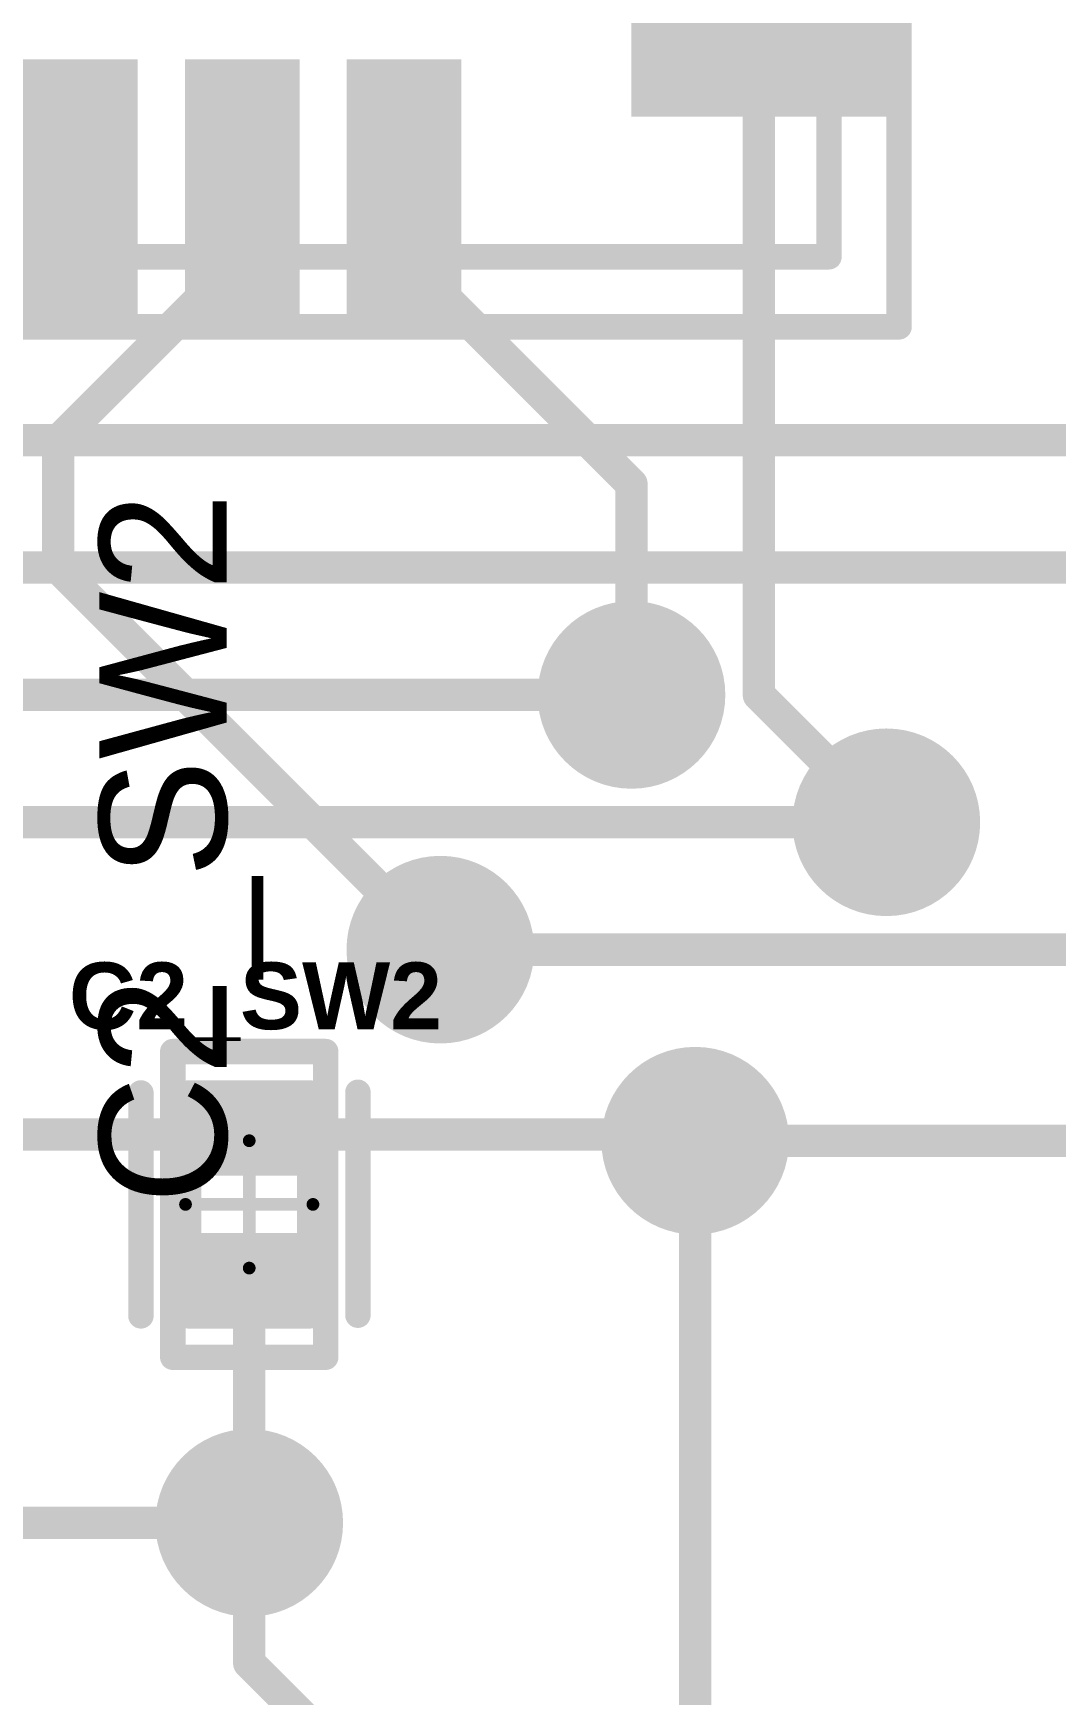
# Model space of a CAD drawing. Header units: inches. Extents: x 0 to 5429, y 0 to 5429.
# Drawn here: x 41.8 to 49.83, y 15.65 to 28.7 of the extents above; entities that cross this region are included whole.
import ezdxf

# ---------------------------------------------------------------- set-up
doc = ezdxf.new("R2010")
doc.units = ezdxf.units.IN
for name, color, linetype in [('Bottom Layer', 5, 'Continuous'), ('Bottom Solder', 6, 'Continuous'), ('GND', 16, 'Continuous'), ('Top 3D Body', 56, 'Continuous'), ('Top Assembly', 56, 'Continuous'), ('Top Component Center', 56, 'Continuous'), ('Top Courtyard', 56, 'Continuous'), ('Top Layer', 1, 'Continuous'), ('Top Overlay', 2, 'Continuous'), ('Top Paste', 8, 'Continuous'), ('Top Solder', 216, 'Continuous'), ('VDD', 76, 'Continuous'), ('Via Holes', 16, 'Continuous')]:
    doc.layers.add(name, color=color, linetype=linetype)
doc.styles.add('Arial', font='', dxfattribs={"height": 0.2})
doc.styles.add('Arial_Bold', font='', dxfattribs={"height": 0.2})
doc.styles.get('Arial').set_extended_font_data('Arial')
doc.styles.get('Arial_Bold').set_extended_font_data('Arial', bold=True)

# ---------------------------------------------------------------- blocks, each defined once
blk = doc.blocks.new('FP_ESP32_WROOM_32D_MFG_26')
at = {"layer": 'Top Layer'}
for points in [[(7.499979919999999, -10.79998983), (9.499981, -10.79998983), (9.499981, -11.69999057), (7.499979919999999, -11.69999057)], [(2.72502249, -11.24998766), (3.62502323, -11.24998766), (3.62502323, -13.24998874), (2.72502249, -13.24998874)], [(3.995022489999999, -11.24998766), (4.89502323, -11.24998766), (4.89502323, -13.24998874), (3.995022489999999, -13.24998874)], [(5.26502249, -11.24998766), (6.16502323, -11.24998766), (6.16502323, -13.24998874), (5.26502249, -13.24998874)]]:
    blk.add_hatch(color=1, dxfattribs=at).paths.add_polyline_path(points)
at = {"layer": 'Top Paste'}
for points in [[(7.499979919999999, -10.79998983), (9.499981, -10.79998983), (9.499981, -11.69999057), (7.499979919999999, -11.69999057)], [(2.72502249, -11.24998766), (3.62502323, -11.24998766), (3.62502323, -13.24998874), (2.72502249, -13.24998874)], [(3.995022489999999, -11.24998766), (4.89502323, -11.24998766), (4.89502323, -13.24998874), (3.995022489999999, -13.24998874)], [(5.26502249, -11.24998766), (6.16502323, -11.24998766), (6.16502323, -13.24998874), (5.26502249, -13.24998874)]]:
    blk.add_hatch(color=8, dxfattribs=at).paths.add_polyline_path(points)
at = {"layer": 'Top Solder'}
for points in [[(7.499979919999999, -10.79998983), (9.499981, -10.79998983), (9.499981, -11.69999057), (7.499979919999999, -11.69999057)], [(2.72502249, -11.24998766), (3.62502323, -11.24998766), (3.62502323, -13.24998874), (2.72502249, -13.24998874)], [(3.995022489999999, -11.24998766), (4.89502323, -11.24998766), (4.89502323, -13.24998874), (3.995022489999999, -13.24998874)], [(5.26502249, -11.24998766), (6.16502323, -11.24998766), (6.16502323, -13.24998874), (5.26502249, -13.24998874)]]:
    blk.add_hatch(color=216, dxfattribs=at).paths.add_polyline_path(points)
at = {"layer": 'Top 3D Body'}
for points in [[(9.04999206, -12.7999998, 0.1999996, 0.1999996, 0), (9.04999206, 12.7999998, 0.1999996, 0.1999996, 0)], [(-9.049997139999999, -12.7999998, 0.1999996, 0.1999996, 0), (9.04999206, -12.7999998, 0.1999996, 0.1999996, 0)]]:
    blk.add_lwpolyline(points, format="xyseb", dxfattribs=at)
blk.add_lwpolyline([(8.99999216, -12.7999998, 0.0999998, 0.0999998, 1), (9.09999196, -12.7999998, 0.0999998, 0.0999998, 1)], format="xyseb", close=True, dxfattribs=at)
blk.add_lwpolyline([(8.99999216, -12.7999998, 0.0999998, 0.0999998, 1), (9.09999196, -12.7999998, 0.0999998, 0.0999998, 1)], format="xyseb", close=True, dxfattribs=at)
at = {"layer": 'Top Assembly'}
for points in [[(9.600003659999999, -13.3500114, 0.1999996, 0.1999996, 0), (9.600003659999999, 12.900025, 0.1999996, 0.1999996, 0)], [(-9.60000874, -13.3500114, 0.1999996, 0.1999996, 0), (9.600003659999999, -13.3500114, 0.1999996, 0.1999996, 0)]]:
    blk.add_lwpolyline(points, format="xyseb", dxfattribs=at)
blk.add_lwpolyline([(9.55000376, -13.3500114, 0.0999998, 0.0999998, 1), (9.65000356, -13.3500114, 0.0999998, 0.0999998, 1)], format="xyseb", close=True, dxfattribs=at)
blk.add_lwpolyline([(9.55000376, -13.3500114, 0.0999998, 0.0999998, 1), (9.65000356, -13.3500114, 0.0999998, 0.0999998, 1)], format="xyseb", close=True, dxfattribs=at)
at = {"layer": 'Top Courtyard'}
for points in [[(9.600003659999999, -13.3500114, 0.1999996, 0.1999996, 0), (9.600003659999999, 12.900025, 0.1999996, 0.1999996, 0)], [(-9.60000874, -13.3500114, 0.1999996, 0.1999996, 0), (9.600003659999999, -13.3500114, 0.1999996, 0.1999996, 0)]]:
    blk.add_lwpolyline(points, format="xyseb", dxfattribs=at)
blk.add_lwpolyline([(9.55000376, -13.3500114, 0.0999998, 0.0999998, 1), (9.65000356, -13.3500114, 0.0999998, 0.0999998, 1)], format="xyseb", close=True, dxfattribs=at)
blk.add_lwpolyline([(9.55000376, -13.3500114, 0.0999998, 0.0999998, 1), (9.65000356, -13.3500114, 0.0999998, 0.0999998, 1)], format="xyseb", close=True, dxfattribs=at)
at = {"layer": 'Top Overlay'}
for points in [[(9.04999206, -12.7999998, 0.1999996, 0.1999996, 0), (9.04999206, -12.0749822, 0.1999996, 0.1999996, 0)], [(6.54001486, -12.7999998, 0.1999996, 0.1999996, 0), (9.04999206, -12.7999998, 0.1999996, 0.1999996, 0)]]:
    blk.add_lwpolyline(points, format="xyseb", dxfattribs=at)
for points in [[(8.99999216, -12.0749822, 0.0999998, 0.0999998, 1), (9.09999196, -12.0749822, 0.0999998, 0.0999998, 1)], [(6.490014959999999, -12.7999998, 0.0999998, 0.0999998, 1), (6.59001476, -12.7999998, 0.0999998, 0.0999998, 1)], [(8.99999216, -12.7999998, 0.0999998, 0.0999998, 1), (9.09999196, -12.7999998, 0.0999998, 0.0999998, 1)], [(8.99999216, -12.7999998, 0.0999998, 0.0999998, 1), (9.09999196, -12.7999998, 0.0999998, 0.0999998, 1)]]:
    blk.add_lwpolyline(points, format="xyseb", close=True, dxfattribs=at)
blk = doc.blocks.new('FP_C0603C_CF_MFG_48')
at = {"layer": 'Top Layer'}
for points in [[(-0.9750120199999999, 0.45001053), (-0.22501098, 0.45001053), (-0.22501098, -0.4499902099999999), (-0.9750120199999999, -0.4499902099999999)], [(0.22498558, 0.45001053), (0.9749866199999999, 0.45001053), (0.9749866199999999, -0.4499902099999999), (0.22498558, -0.4499902099999999)]]:
    blk.add_hatch(color=1, dxfattribs=at).paths.add_polyline_path(points)
at = {"layer": 'Top Paste'}
for points in [[(-0.9750120199999999, 0.45001053), (-0.22501098, 0.45001053), (-0.22501098, -0.4499902099999999), (-0.9750120199999999, -0.4499902099999999)], [(0.22498558, 0.45001053), (0.9749866199999999, 0.45001053), (0.9749866199999999, -0.4499902099999999), (0.22498558, -0.4499902099999999)]]:
    blk.add_hatch(color=8, dxfattribs=at).paths.add_polyline_path(points)
at = {"layer": 'Top Solder'}
for points in [[(-0.9750120199999999, 0.45001053), (-0.22501098, 0.45001053), (-0.22501098, -0.4499902099999999), (-0.9750120199999999, -0.4499902099999999)], [(0.22498558, 0.45001053), (0.9749866199999999, 0.45001053), (0.9749866199999999, -0.4499902099999999), (0.22498558, -0.4499902099999999)]]:
    blk.add_hatch(color=216, dxfattribs=at).paths.add_polyline_path(points)
at = {"layer": 'Top 3D Body'}
for points in [[(-0.8749918999999999, 0.47504096, 0.1999996, 0.1999996, 0), (0.8750173, 0.47504096, 0.1999996, 0.1999996, 0)], [(-0.8749918999999999, 0.47504096, 0.1999996, 0.1999996, 0), (-0.8749918999999999, -0.47496984, 0.1999996, 0.1999996, 0)], [(0.8750173, 0.47504096, 0.1999996, 0.1999996, 0), (0.8750173, -0.47496984, 0.1999996, 0.1999996, 0)], [(-0.8749918999999999, -0.47496984, 0.1999996, 0.1999996, 0), (0.8750173, -0.47496984, 0.1999996, 0.1999996, 0)]]:
    blk.add_lwpolyline(points, format="xyseb", dxfattribs=at)
for points in [[(-0.9249917999999999, 0.47504096, 0.0999998, 0.0999998, 1), (-0.824992, 0.47504096, 0.0999998, 0.0999998, 1)], [(-0.9249917999999999, 0.47504096, 0.0999998, 0.0999998, 1), (-0.824992, 0.47504096, 0.0999998, 0.0999998, 1)], [(0.8250174, 0.47504096, 0.0999998, 0.0999998, 1), (0.9250171999999999, 0.47504096, 0.0999998, 0.0999998, 1)], [(0.8250174, 0.47504096, 0.0999998, 0.0999998, 1), (0.9250171999999999, 0.47504096, 0.0999998, 0.0999998, 1)], [(-0.9249917999999999, -0.47496984, 0.0999998, 0.0999998, 1), (-0.824992, -0.47496984, 0.0999998, 0.0999998, 1)], [(-0.9249917999999999, -0.47496984, 0.0999998, 0.0999998, 1), (-0.824992, -0.47496984, 0.0999998, 0.0999998, 1)], [(0.8250174, -0.47496984, 0.0999998, 0.0999998, 1), (0.9250171999999999, -0.47496984, 0.0999998, 0.0999998, 1)], [(0.8250174, -0.47496984, 0.0999998, 0.0999998, 1), (0.9250171999999999, -0.47496984, 0.0999998, 0.0999998, 1)]]:
    blk.add_lwpolyline(points, format="xyseb", close=True, dxfattribs=at)
at = {"layer": 'Top Assembly'}
for points in [[(-1.2000103, 0.60000896, 0.1999996, 0.1999996, 0), (1.1999849, 0.60000896, 0.1999996, 0.1999996, 0)], [(-1.2000103, 0.60000896, 0.1999996, 0.1999996, 0), (-1.2000103, -0.59998864, 0.1999996, 0.1999996, 0)], [(1.1999849, 0.60000896, 0.1999996, 0.1999996, 0), (1.1999849, -0.59998864, 0.1999996, 0.1999996, 0)], [(-1.2000103, -0.59998864, 0.1999996, 0.1999996, 0), (1.1999849, -0.59998864, 0.1999996, 0.1999996, 0)]]:
    blk.add_lwpolyline(points, format="xyseb", dxfattribs=at)
for points in [[(-1.2500102, 0.60000896, 0.0999998, 0.0999998, 1), (-1.1500104, 0.60000896, 0.0999998, 0.0999998, 1)], [(-1.2500102, 0.60000896, 0.0999998, 0.0999998, 1), (-1.1500104, 0.60000896, 0.0999998, 0.0999998, 1)], [(1.149985, 0.60000896, 0.0999998, 0.0999998, 1), (1.2499848, 0.60000896, 0.0999998, 0.0999998, 1)], [(1.149985, 0.60000896, 0.0999998, 0.0999998, 1), (1.2499848, 0.60000896, 0.0999998, 0.0999998, 1)], [(-1.2500102, -0.59998864, 0.0999998, 0.0999998, 1), (-1.1500104, -0.59998864, 0.0999998, 0.0999998, 1)], [(-1.2500102, -0.59998864, 0.0999998, 0.0999998, 1), (-1.1500104, -0.59998864, 0.0999998, 0.0999998, 1)], [(1.149985, -0.59998864, 0.0999998, 0.0999998, 1), (1.2499848, -0.59998864, 0.0999998, 0.0999998, 1)], [(1.149985, -0.59998864, 0.0999998, 0.0999998, 1), (1.2499848, -0.59998864, 0.0999998, 0.0999998, 1)]]:
    blk.add_lwpolyline(points, format="xyseb", close=True, dxfattribs=at)
at = {"layer": 'Top Component Center'}
for points in [[(-1.27e-05, 0.50003456, 0.0999998, 0.0999998, 0), (-1.27e-05, -0.4999634399999999, 0.0999998, 0.0999998, 0)], [(-0.4999863, 1.016e-05, 0.0999998, 0.0999998, 0), (0.5000117000000001, 1.016e-05, 0.0999998, 0.0999998, 0)]]:
    blk.add_lwpolyline(points, format="xyseb", dxfattribs=at)
for points in [[(-0.02501138, 0.50003456, 0.0499999, 0.0499999, 1), (0.02498597999999999, 0.50003456, 0.0499999, 0.0499999, 1)], [(-0.52498498, 1.016e-05, 0.0499999, 0.0499999, 1), (-0.4749876199999999, 1.016e-05, 0.0499999, 0.0499999, 1)], [(0.47501302, 1.016e-05, 0.0499999, 0.0499999, 1), (0.52501038, 1.016e-05, 0.0499999, 0.0499999, 1)], [(-0.02501138, -0.4999634399999999, 0.0499999, 0.0499999, 1), (0.02498597999999999, -0.4999634399999999, 0.0499999, 0.0499999, 1)]]:
    blk.add_lwpolyline(points, format="xyseb", close=True, dxfattribs=at)
at = {"layer": 'Top Courtyard'}
for points in [[(-1.2000103, 0.60000896, 0.1999996, 0.1999996, 0), (1.1999849, 0.60000896, 0.1999996, 0.1999996, 0)], [(-1.2000103, 0.60000896, 0.1999996, 0.1999996, 0), (-1.2000103, -0.59998864, 0.1999996, 0.1999996, 0)], [(1.1999849, 0.60000896, 0.1999996, 0.1999996, 0), (1.1999849, -0.59998864, 0.1999996, 0.1999996, 0)], [(-1.2000103, -0.59998864, 0.1999996, 0.1999996, 0), (1.1999849, -0.59998864, 0.1999996, 0.1999996, 0)]]:
    blk.add_lwpolyline(points, format="xyseb", dxfattribs=at)
for points in [[(-1.2500102, 0.60000896, 0.0999998, 0.0999998, 1), (-1.1500104, 0.60000896, 0.0999998, 0.0999998, 1)], [(-1.2500102, 0.60000896, 0.0999998, 0.0999998, 1), (-1.1500104, 0.60000896, 0.0999998, 0.0999998, 1)], [(1.149985, 0.60000896, 0.0999998, 0.0999998, 1), (1.2499848, 0.60000896, 0.0999998, 0.0999998, 1)], [(1.149985, 0.60000896, 0.0999998, 0.0999998, 1), (1.2499848, 0.60000896, 0.0999998, 0.0999998, 1)], [(-1.2500102, -0.59998864, 0.0999998, 0.0999998, 1), (-1.1500104, -0.59998864, 0.0999998, 0.0999998, 1)], [(-1.2500102, -0.59998864, 0.0999998, 0.0999998, 1), (-1.1500104, -0.59998864, 0.0999998, 0.0999998, 1)], [(1.149985, -0.59998864, 0.0999998, 0.0999998, 1), (1.2499848, -0.59998864, 0.0999998, 0.0999998, 1)], [(1.149985, -0.59998864, 0.0999998, 0.0999998, 1), (1.2499848, -0.59998864, 0.0999998, 0.0999998, 1)]]:
    blk.add_lwpolyline(points, format="xyseb", close=True, dxfattribs=at)
at = {"layer": 'Top Overlay'}
for points in [[(-0.8749918999999999, 0.8499957599999999, 0.1999996, 0.1999996, 0), (0.8750173, 0.8499957599999999, 0.1999996, 0.1999996, 0)], [(-0.8696578999999999, -0.8529726400000001, 0.1999996, 0.1999996, 0), (0.8803513000000001, -0.8529726400000001, 0.1999996, 0.1999996, 0)]]:
    blk.add_lwpolyline(points, format="xyseb", dxfattribs=at)
for points in [[(-0.9249917999999999, 0.8499957599999999, 0.0999998, 0.0999998, 1), (-0.824992, 0.8499957599999999, 0.0999998, 0.0999998, 1)], [(0.8250174, 0.8499957599999999, 0.0999998, 0.0999998, 1), (0.9250171999999999, 0.8499957599999999, 0.0999998, 0.0999998, 1)], [(-0.9196578000000001, -0.8529726400000001, 0.0999998, 0.0999998, 1), (-0.819658, -0.8529726400000001, 0.0999998, 0.0999998, 1)], [(0.8303513999999999, -0.8529726400000001, 0.0999998, 0.0999998, 1), (0.9303511999999999, -0.8529726400000001, 0.0999998, 0.0999998, 1)]]:
    blk.add_lwpolyline(points, format="xyseb", close=True, dxfattribs=at)
at = {"layer": 'Top Assembly', "style": 'Arial'}
blk.add_text('C2_SW2', height=1.00000054, dxfattribs=at).set_placement((-1.524e-05, 0.1774444))

msp = doc.modelspace()

# ---------------------------------------------------------------- hatches: boundary and pattern name
at = {"layer": 'Bottom Layer'}
h = msp.add_hatch(color=5, dxfattribs=at)
edge = h.paths.add_edge_path()
edge.add_arc((46.50000098, 23.50000126), 0.635, 0, 360)
h = msp.add_hatch(color=5, dxfattribs=at)
edge = h.paths.add_edge_path()
edge.add_arc((48.49999952, 22.50000072), 0.635, 0, 360)
h = msp.add_hatch(color=5, dxfattribs=at)
edge = h.paths.add_edge_path()
edge.add_arc((44.99999889999999, 21.50000018), 0.635, 0, 360)
h = msp.add_hatch(color=5, dxfattribs=at)
edge = h.paths.add_edge_path()
edge.add_arc((46.99999998, 20.00000064), 0.635, 0, 360)
h = msp.add_hatch(color=5, dxfattribs=at)
edge = h.paths.add_edge_path()
edge.add_arc((43.49999936, 16.99999902), 0.635, 0, 360)
at = {"layer": 'Bottom Solder'}
h = msp.add_hatch(color=6, dxfattribs=at)
edge = h.paths.add_edge_path()
edge.add_arc((46.50000098, 23.50000126), 0.7366, 0, 360)
h = msp.add_hatch(color=6, dxfattribs=at)
edge = h.paths.add_edge_path()
edge.add_arc((48.49999952, 22.50000072), 0.7366, 0, 360)
h = msp.add_hatch(color=6, dxfattribs=at)
edge = h.paths.add_edge_path()
edge.add_arc((44.99999889999999, 21.50000018), 0.7366, 0, 360)
h = msp.add_hatch(color=6, dxfattribs=at)
edge = h.paths.add_edge_path()
edge.add_arc((46.99999998, 20.00000064), 0.7366, 0, 360)
h = msp.add_hatch(color=6, dxfattribs=at)
edge = h.paths.add_edge_path()
edge.add_arc((43.49999936, 16.99999902), 0.7366, 0, 360)
at = {"layer": 'GND'}
h = msp.add_hatch(color=16, dxfattribs=at)
edge = h.paths.add_edge_path()
edge.add_arc((46.50000098, 23.50000126), 0.635, 0, 360)
h = msp.add_hatch(color=16, dxfattribs=at)
edge = h.paths.add_edge_path()
edge.add_arc((48.49999952, 22.50000072), 0.635, 0, 360)
h = msp.add_hatch(color=16, dxfattribs=at)
edge = h.paths.add_edge_path()
edge.add_arc((44.99999889999999, 21.50000018), 0.635, 0, 360)
h = msp.add_hatch(color=16, dxfattribs=at)
edge = h.paths.add_edge_path()
edge.add_arc((46.99999998, 20.00000064), 0.635, 0, 360)
h = msp.add_hatch(color=16, dxfattribs=at)
edge = h.paths.add_edge_path()
edge.add_arc((43.49999936, 16.99999902), 0.635, 0, 360)
at = {"layer": 'Top Layer'}
h = msp.add_hatch(color=1, dxfattribs=at)
edge = h.paths.add_edge_path()
edge.add_arc((46.50000098, 23.50000126), 0.635, 0, 360)
h = msp.add_hatch(color=1, dxfattribs=at)
edge = h.paths.add_edge_path()
edge.add_arc((48.49999952, 22.50000072), 0.635, 0, 360)
h = msp.add_hatch(color=1, dxfattribs=at)
edge = h.paths.add_edge_path()
edge.add_arc((44.99999889999999, 21.50000018), 0.635, 0, 360)
h = msp.add_hatch(color=1, dxfattribs=at)
edge = h.paths.add_edge_path()
edge.add_arc((46.99999998, 20.00000064), 0.635, 0, 360)
h = msp.add_hatch(color=1, dxfattribs=at)
edge = h.paths.add_edge_path()
edge.add_arc((43.49999936, 16.99999902), 0.635, 0, 360)
at = {"layer": 'Top Solder'}
h = msp.add_hatch(color=216, dxfattribs=at)
edge = h.paths.add_edge_path()
edge.add_arc((46.50000098, 23.50000126), 0.7366, 0, 360)
h = msp.add_hatch(color=216, dxfattribs=at)
edge = h.paths.add_edge_path()
edge.add_arc((48.49999952, 22.50000072), 0.7366, 0, 360)
h = msp.add_hatch(color=216, dxfattribs=at)
edge = h.paths.add_edge_path()
edge.add_arc((44.99999889999999, 21.50000018), 0.7366, 0, 360)
h = msp.add_hatch(color=216, dxfattribs=at)
edge = h.paths.add_edge_path()
edge.add_arc((46.99999998, 20.00000064), 0.7366, 0, 360)
h = msp.add_hatch(color=216, dxfattribs=at)
edge = h.paths.add_edge_path()
edge.add_arc((43.49999936, 16.99999902), 0.7366, 0, 360)
at = {"layer": 'VDD'}
h = msp.add_hatch(color=76, dxfattribs=at)
edge = h.paths.add_edge_path()
edge.add_arc((46.50000098, 23.50000126), 0.635, 0, 360)
h = msp.add_hatch(color=76, dxfattribs=at)
edge = h.paths.add_edge_path()
edge.add_arc((48.49999952, 22.50000072), 0.635, 0, 360)
h = msp.add_hatch(color=76, dxfattribs=at)
edge = h.paths.add_edge_path()
edge.add_arc((44.99999889999999, 21.50000018), 0.635, 0, 360)
h = msp.add_hatch(color=76, dxfattribs=at)
edge = h.paths.add_edge_path()
edge.add_arc((46.99999998, 20.00000064), 0.635, 0, 360)
h = msp.add_hatch(color=76, dxfattribs=at)
edge = h.paths.add_edge_path()
edge.add_arc((43.49999936, 16.99999902), 0.635, 0, 360)
at = {"layer": 'Via Holes'}
h = msp.add_hatch(color=7, dxfattribs=at)
edge = h.paths.add_edge_path()
edge.add_arc((46.50000098, 23.50000126), 0.3556, 0, 360)
h = msp.add_hatch(color=7, dxfattribs=at)
edge = h.paths.add_edge_path()
edge.add_arc((48.49999952, 22.50000072), 0.3556, 0, 360)
h = msp.add_hatch(color=7, dxfattribs=at)
edge = h.paths.add_edge_path()
edge.add_arc((44.99999889999999, 21.50000018), 0.3556, 0, 360)
h = msp.add_hatch(color=7, dxfattribs=at)
edge = h.paths.add_edge_path()
edge.add_arc((46.99999998, 20.00000064), 0.3556, 0, 360)
h = msp.add_hatch(color=7, dxfattribs=at)
edge = h.paths.add_edge_path()
edge.add_arc((43.49999936, 16.99999902), 0.3556, 0, 360)

# ---------------------------------------------------------------- linework, layer by layer
at = {"layer": 'Bottom Layer'}
for points in [[(29.14879108, 23.50000126, 0.254, 0.254, 0), (46.50000098, 23.50000126, 0.254, 0.254, 0)], [(29.14878854, 22.50000072, 0.254, 0.254, 0), (48.49999952, 22.50000072, 0.254, 0.254, 0)], [(31.5000005, 16.99999902, 0.254, 0.254, 0), (43.49999936, 16.99999902, 0.254, 0.254, 0)], [(43.49999936, 15.89998344, 0.254, 0.254, 0), (43.49999936, 16.99999902, 0.254, 0.254, 0)], [(43.49999936, 15.89998344, 0.254, 0.254, 0), (48.00000559999999, 11.3999772, 0.254, 0.254, 0)]]:
    msp.add_lwpolyline(points, format="xyseb", dxfattribs=at)
for points in [[(46.43650098, 23.50000126, 0.127, 0.127, 1), (46.56350097999999, 23.50000126, 0.127, 0.127, 1)], [(48.43649952, 22.50000072, 0.127, 0.127, 1), (48.56349952, 22.50000072, 0.127, 0.127, 1)], [(43.43649935999999, 16.99999902, 0.127, 0.127, 1), (43.56349936, 16.99999902, 0.127, 0.127, 1)], [(43.43649935999999, 16.99999902, 0.127, 0.127, 1), (43.56349936, 16.99999902, 0.127, 0.127, 1)], [(43.43649935999999, 15.89998344, 0.127, 0.127, 1), (43.56349936, 15.89998344, 0.127, 0.127, 1)], [(43.43649935999999, 15.89998344, 0.127, 0.127, 1), (43.56349936, 15.89998344, 0.127, 0.127, 1)]]:
    msp.add_lwpolyline(points, format="xyseb", close=True, dxfattribs=at)
at = {"layer": 'GND'}
for points in [[(46.99999998, 20.00000064, 0.254, 0.254, 0), (47.00001013999999, 20.0000108, 0.254, 0.254, 0)], [(46.99999998, 15.39996158, 0.254, 0.254, 0), (46.99999998, 20.00000064, 0.254, 0.254, 0)], [(47.00001013999999, 20.0000108, 0.254, 0.254, 0), (51.49999098, 20.0000108, 0.254, 0.254, 0)]]:
    msp.add_lwpolyline(points, format="xyseb", dxfattribs=at)
for points in [[(46.93649997999999, 20.00000064, 0.127, 0.127, 1), (47.06349998, 20.00000064, 0.127, 0.127, 1)], [(46.93649997999999, 20.00000064, 0.127, 0.127, 1), (47.06349998, 20.00000064, 0.127, 0.127, 1)], [(46.93651014, 20.0000108, 0.127, 0.127, 1), (47.06351014, 20.0000108, 0.127, 0.127, 1)], [(46.93651014, 20.0000108, 0.127, 0.127, 1), (47.06351014, 20.0000108, 0.127, 0.127, 1)]]:
    msp.add_lwpolyline(points, format="xyseb", close=True, dxfattribs=at)
at = {"layer": 'Top Layer'}
for points in [[(47.49998119999999, 23.50001904, 0.254, 0.254, 0), (47.49998119999999, 28.4900116, 0.254, 0.254, 0)], [(42.1750236, 26.9400147, 0.254, 0.254, 0), (42.1750236, 27.4900136, 0.254, 0.254, 0)], [(43.12202196, 27.16701196, 0.254, 0.254, 0), (43.4450236, 27.4900136, 0.254, 0.254, 0)], [(44.7150236, 26.9400147, 0.254, 0.254, 0), (44.7150236, 27.4900136, 0.254, 0.254, 0)], [(43.12202196, 26.61701306, 0.254, 0.254, 0), (43.12202196, 27.16701196, 0.254, 0.254, 0)], [(40.99999928, 25.76499038, 0.254, 0.254, 0), (42.1750236, 26.9400147, 0.254, 0.254, 0)], [(44.7150236, 26.9400147, 0.254, 0.254, 0), (46.50000098, 25.15503732, 0.254, 0.254, 0)], [(41.99999982, 25.49499092, 0.254, 0.254, 0), (43.12202196, 26.61701306, 0.254, 0.254, 0)], [(41.99999982, 24.49999926, 0.254, 0.254, 0), (41.99999982, 25.49499092, 0.254, 0.254, 0)], [(46.50000098, 23.50000126, 0.254, 0.254, 0), (46.50000098, 25.15503732, 0.254, 0.254, 0)], [(41.99999982, 24.49999926, 0.254, 0.254, 0), (44.99999889999999, 21.50000018, 0.254, 0.254, 0)], [(47.49998119999999, 23.50001904, 0.254, 0.254, 0), (48.49999952, 22.50000072, 0.254, 0.254, 0)], [(43.450002, 20.049998, 0.254, 0.254, 0), (43.4999892, 20.0999852, 0.254, 0.254, 0)], [(43.4999892, 20.0999852, 0.254, 0.254, 0), (43.54998147999999, 20.04999292, 0.254, 0.254, 0)], [(36.5499904, 20.049998, 0.254, 0.254, 0), (43.450002, 20.049998, 0.254, 0.254, 0)], [(43.54998147999999, 20.04999292, 0.254, 0.254, 0), (46.9500077, 20.04999292, 0.254, 0.254, 0)], [(46.9500077, 20.04999292, 0.254, 0.254, 0), (46.99999998, 20.00000064, 0.254, 0.254, 0)], [(43.4999892, 17.00000918, 0.254, 0.254, 0), (43.4999892, 18.8999876, 0.254, 0.254, 0)], [(43.4999892, 18.8999876, 0.254, 0.254, 0), (43.49999936, 18.89997744, 0.254, 0.254, 0)], [(43.4999892, 17.00000918, 0.254, 0.254, 0), (43.49999936, 16.99999902, 0.254, 0.254, 0)]]:
    msp.add_lwpolyline(points, format="xyseb", dxfattribs=at)
for points in [[(47.4364812, 28.4900116, 0.127, 0.127, 1), (47.5634812, 28.4900116, 0.127, 0.127, 1)], [(42.1115236, 27.4900136, 0.127, 0.127, 1), (42.23852359999999, 27.4900136, 0.127, 0.127, 1)], [(43.3815236, 27.4900136, 0.127, 0.127, 1), (43.5085236, 27.4900136, 0.127, 0.127, 1)], [(44.6515236, 27.4900136, 0.127, 0.127, 1), (44.7785236, 27.4900136, 0.127, 0.127, 1)], [(43.05852196, 27.16701196, 0.127, 0.127, 1), (43.18552196, 27.16701196, 0.127, 0.127, 1)], [(43.05852196, 27.16701196, 0.127, 0.127, 1), (43.18552196, 27.16701196, 0.127, 0.127, 1)], [(42.1115236, 26.9400147, 0.127, 0.127, 1), (42.23852359999999, 26.9400147, 0.127, 0.127, 1)], [(42.1115236, 26.9400147, 0.127, 0.127, 1), (42.23852359999999, 26.9400147, 0.127, 0.127, 1)], [(44.6515236, 26.9400147, 0.127, 0.127, 1), (44.7785236, 26.9400147, 0.127, 0.127, 1)], [(44.6515236, 26.9400147, 0.127, 0.127, 1), (44.7785236, 26.9400147, 0.127, 0.127, 1)], [(43.05852196, 26.61701306, 0.127, 0.127, 1), (43.18552196, 26.61701306, 0.127, 0.127, 1)], [(43.05852196, 26.61701306, 0.127, 0.127, 1), (43.18552196, 26.61701306, 0.127, 0.127, 1)], [(41.93649981999999, 25.49499092, 0.127, 0.127, 1), (42.06349982, 25.49499092, 0.127, 0.127, 1)], [(41.93649981999999, 25.49499092, 0.127, 0.127, 1), (42.06349982, 25.49499092, 0.127, 0.127, 1)], [(46.43650098, 25.15503732, 0.127, 0.127, 1), (46.56350097999999, 25.15503732, 0.127, 0.127, 1)], [(46.43650098, 25.15503732, 0.127, 0.127, 1), (46.56350097999999, 25.15503732, 0.127, 0.127, 1)], [(41.93649981999999, 24.49999926, 0.127, 0.127, 1), (42.06349982, 24.49999926, 0.127, 0.127, 1)], [(41.93649981999999, 24.49999926, 0.127, 0.127, 1), (42.06349982, 24.49999926, 0.127, 0.127, 1)], [(46.43650098, 23.50000126, 0.127, 0.127, 1), (46.56350097999999, 23.50000126, 0.127, 0.127, 1)], [(47.4364812, 23.50001904, 0.127, 0.127, 1), (47.5634812, 23.50001904, 0.127, 0.127, 1)], [(47.4364812, 23.50001904, 0.127, 0.127, 1), (47.5634812, 23.50001904, 0.127, 0.127, 1)], [(48.43649952, 22.50000072, 0.127, 0.127, 1), (48.56349952, 22.50000072, 0.127, 0.127, 1)], [(44.9364989, 21.50000018, 0.127, 0.127, 1), (45.0634989, 21.50000018, 0.127, 0.127, 1)], [(43.4364892, 20.0999852, 0.127, 0.127, 1), (43.5634892, 20.0999852, 0.127, 0.127, 1)], [(43.4364892, 20.0999852, 0.127, 0.127, 1), (43.5634892, 20.0999852, 0.127, 0.127, 1)], [(43.38650199999999, 20.049998, 0.127, 0.127, 1), (43.513502, 20.049998, 0.127, 0.127, 1)], [(43.38650199999999, 20.049998, 0.127, 0.127, 1), (43.513502, 20.049998, 0.127, 0.127, 1)], [(43.48648147999999, 20.04999292, 0.127, 0.127, 1), (43.61348148, 20.04999292, 0.127, 0.127, 1)], [(43.48648147999999, 20.04999292, 0.127, 0.127, 1), (43.61348148, 20.04999292, 0.127, 0.127, 1)], [(46.8865077, 20.04999292, 0.127, 0.127, 1), (47.0135077, 20.04999292, 0.127, 0.127, 1)], [(46.8865077, 20.04999292, 0.127, 0.127, 1), (47.0135077, 20.04999292, 0.127, 0.127, 1)], [(46.93649997999999, 20.00000064, 0.127, 0.127, 1), (47.06349998, 20.00000064, 0.127, 0.127, 1)], [(43.4364892, 18.8999876, 0.127, 0.127, 1), (43.5634892, 18.8999876, 0.127, 0.127, 1)], [(43.4364892, 18.8999876, 0.127, 0.127, 1), (43.5634892, 18.8999876, 0.127, 0.127, 1)], [(43.43649935999999, 18.89997744, 0.127, 0.127, 1), (43.56349936, 18.89997744, 0.127, 0.127, 1)], [(43.4364892, 17.00000918, 0.127, 0.127, 1), (43.5634892, 17.00000918, 0.127, 0.127, 1)], [(43.4364892, 17.00000918, 0.127, 0.127, 1), (43.5634892, 17.00000918, 0.127, 0.127, 1)], [(43.43649935999999, 16.99999902, 0.127, 0.127, 1), (43.56349936, 16.99999902, 0.127, 0.127, 1)]]:
    msp.add_lwpolyline(points, format="xyseb", close=True, dxfattribs=at)
at = {"layer": 'VDD'}
for points in [[(35.50000012, 25.4999998, 0.254, 0.254, 0), (56.34320964, 25.4999998, 0.254, 0.254, 0)], [(30.00000096, 24.49999926, 0.254, 0.254, 0), (58.49999983999999, 24.49999926, 0.254, 0.254, 0)], [(44.99999889999999, 21.50000018, 0.254, 0.254, 0), (59.34321126, 21.50000018, 0.254, 0.254, 0)]]:
    msp.add_lwpolyline(points, format="xyseb", dxfattribs=at)
msp.add_lwpolyline([(44.9364989, 21.50000018, 0.127, 0.127, 1), (45.0634989, 21.50000018, 0.127, 0.127, 1)], format="xyseb", close=True, dxfattribs=at)

# ---------------------------------------------------------------- block references
msp.add_blockref('FP_ESP32_WROOM_32D_MFG_26', (39.00000074, 39.7400018))
at = {"rotation": 90}
msp.add_blockref('FP_C0603C_CF_MFG_48', (43.49999936, 19.4999991), dxfattribs=at)

# ---------------------------------------------------------------- texts
at = {"layer": 'Top Overlay', "style": 'Arial_Bold'}
msp.add_text('C2_SW2', height=0.52399946, dxfattribs=at).set_placement((42.08429988, 20.8753202))

doc.saveas('drawing.dxf')
